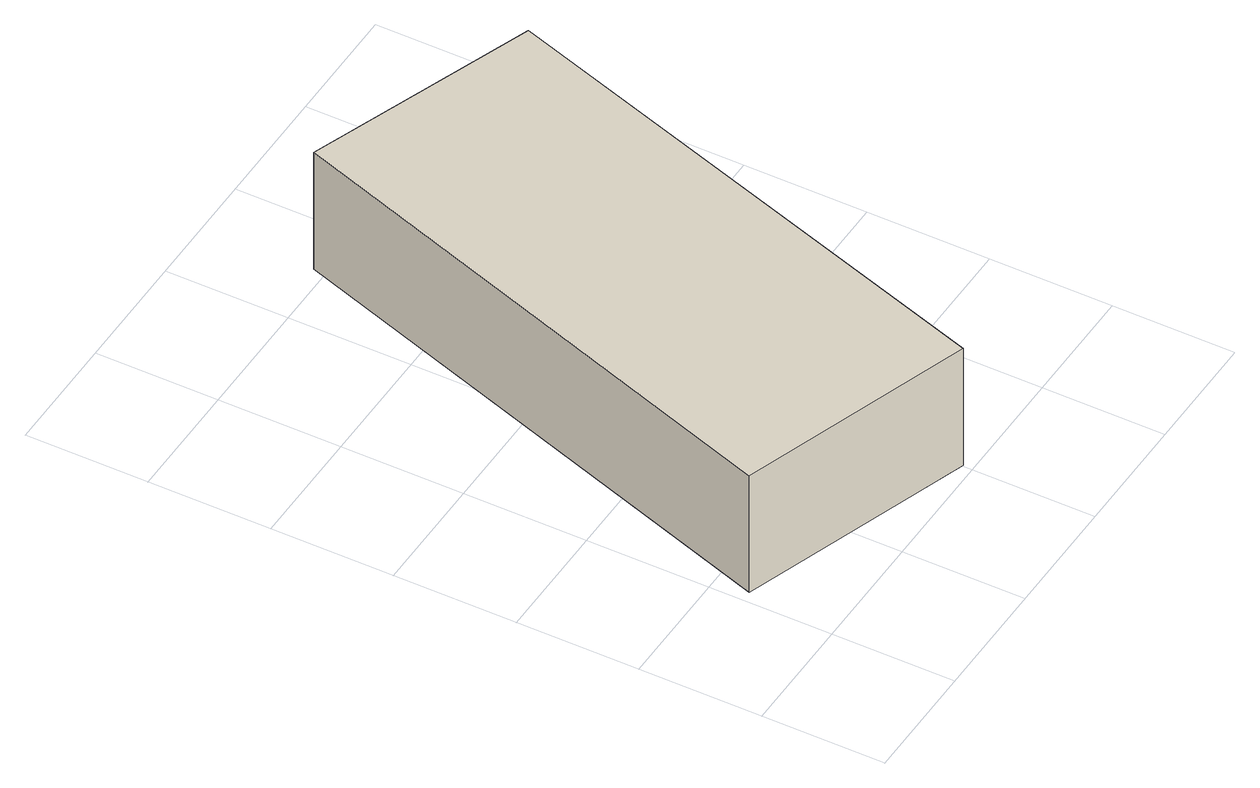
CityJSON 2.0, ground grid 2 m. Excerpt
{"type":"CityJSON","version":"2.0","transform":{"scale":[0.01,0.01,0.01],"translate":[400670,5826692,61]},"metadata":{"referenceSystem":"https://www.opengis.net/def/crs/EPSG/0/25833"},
"CityObjects":{
"building1":{"type":"Building","attributes":{"Gemeindeschluessel":"11000011","BezugspunktDach":"2200","function":"31001_2143","measuredHeight":2.22,"storeysAboveGround":1},"address":[{"country":"Germany","locality":"Berlin","thoroughfareNumber":"21 (2)","thoroughfareName":"Straße 3"}],"geometry":[{"type":"Solid","lod":"1","boundaries":[[[[0,1,2,3]],[[4,5,6,7]],[[4,7,3,2]],[[5,4,2,1]],[[6,5,1,0]],[[7,6,0,3]]]]}]}
},
"vertices":[
[403,16,265],[683,884,265],[308,1020,265],[19,145,265],[308,1020,43],[683,884,43],[403,16,43],[19,145,43]
]}
